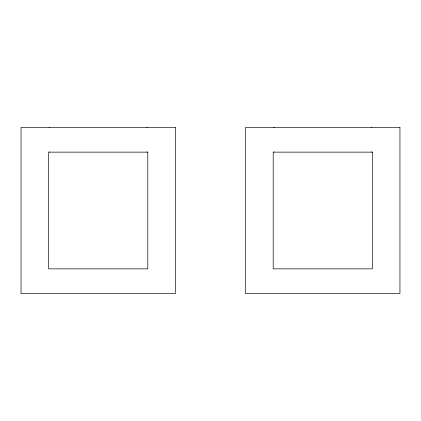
<?xml version="1.0" encoding="UTF-8"?>
<svg xmlns="http://www.w3.org/2000/svg" width="421" height="421" viewBox="0 0 421 421"><rect width="100%" height="100%" fill="white"/><g stroke="black" fill="none" stroke-linecap="round" stroke-linejoin="round"><path stroke-width="0.63" d="M371.543 127.431L371.543 127.779M371.543 151.749L371.543 152.139M273.976 127.431L273.976 127.779M273.976 151.749L273.976 152.139M147.024 127.431L147.024 127.779M147.024 151.749L147.024 152.139M49.457 127.431L49.457 127.779M49.457 151.749L49.457 152.139M175.436 127.431L21.05 127.431L21.05 293.569L175.436 293.569L175.436 127.431M399.95 127.431L245.564 127.431L245.564 293.569L399.95 293.569L399.95 127.431M147.803 152.139L48.678 152.139L48.678 268.861L147.803 268.861L147.803 152.139M372.322 152.139L273.197 152.139L273.197 268.861L372.322 268.861L372.322 152.139"/></g></svg>
